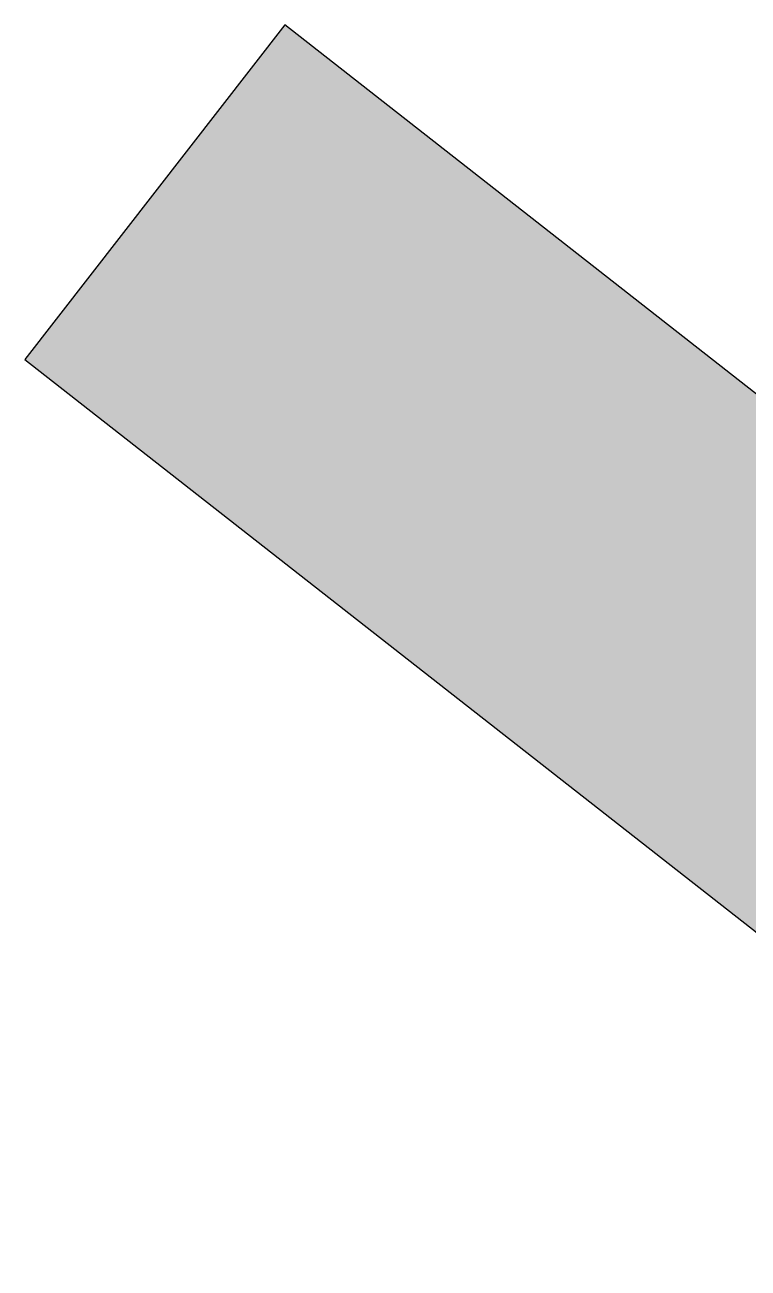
# Model space of a CAD drawing. Header units: inches. Extents: x 69148481 to 69150122, y 27724283 to 27725693.
# Drawn here: x 69148481 to 69149302, y 27724283 to 27725693 of the extents above; entities that cross this region are included whole.
import ezdxf

# ---------------------------------------------------------------- set-up
doc = ezdxf.new("R2010")
doc.units = ezdxf.units.IN
doc.header["$MEASUREMENT"] = 0
for name, color, linetype in [('A-WALL', 5, 'Continuous'), ('AREA-ASSIGN', 7, 'Continuous'), ('AREA-GROSS', 1, 'Continuous'), ('Rooms-Category-Color', 7, 'Continuous'), ('Rooms-College-Color', 7, 'Continuous'), ('Rooms-Department-Color', 7, 'Continuous'), ('Rooms-Division-Color', 7, 'Continuous')]:
    doc.layers.add(name, color=color, linetype=linetype)

msp = doc.modelspace()

# ---------------------------------------------------------------- hatches: boundary and pattern name
at = {"layer": 'Rooms-Category-Color', "true_color": 0xfbafa2}
msp.add_hatch(color=21, dxfattribs=at).paths.add_polyline_path([(69148481.1, 27725313.9), (69149797.7, 27724283), (69150093.6, 27724661.3), (69148776.1, 27725693.4)])
at = {"layer": 'Rooms-College-Color', "true_color": 0xe3c5e1}
msp.add_hatch(color=254, dxfattribs=at).paths.add_polyline_path([(69148481.1, 27725313.9), (69149797.7, 27724283), (69150093.6, 27724661.3), (69148776.1, 27725693.4)])
at = {"layer": 'Rooms-Department-Color', "true_color": 0xe3c5e1}
msp.add_hatch(color=254, dxfattribs=at).paths.add_polyline_path([(69148481.1, 27725313.9), (69149797.7, 27724283), (69150093.6, 27724661.3), (69148776.1, 27725693.4)])
at = {"layer": 'Rooms-Division-Color', "true_color": 0xe3c5e1}
msp.add_hatch(color=254, dxfattribs=at).paths.add_polyline_path([(69148481.1, 27725313.9), (69149797.7, 27724283), (69150093.6, 27724661.3), (69148776.1, 27725693.4)])

# ---------------------------------------------------------------- linework, layer by layer
at = {"layer": 'A-WALL'}
msp.add_lwpolyline([(69148481.1, 27725313.9), (69149797.7, 27724283), (69150093.6, 27724661.3), (69148776.1, 27725693.4)], close=True, dxfattribs=at)
at = {"layer": 'AREA-ASSIGN'}
msp.add_lwpolyline([(69148481.1, 27725313.9), (69149797.7, 27724283), (69150093.6, 27724661.3), (69148776.1, 27725693.4)], close=True, dxfattribs=at)
at = {"layer": 'AREA-GROSS'}
msp.add_lwpolyline([(69148481.1, 27725313.9), (69149797.7, 27724283), (69150093.6, 27724661.3), (69148776.1, 27725693.4)], close=True, dxfattribs=at)

doc.saveas('drawing.dxf')
